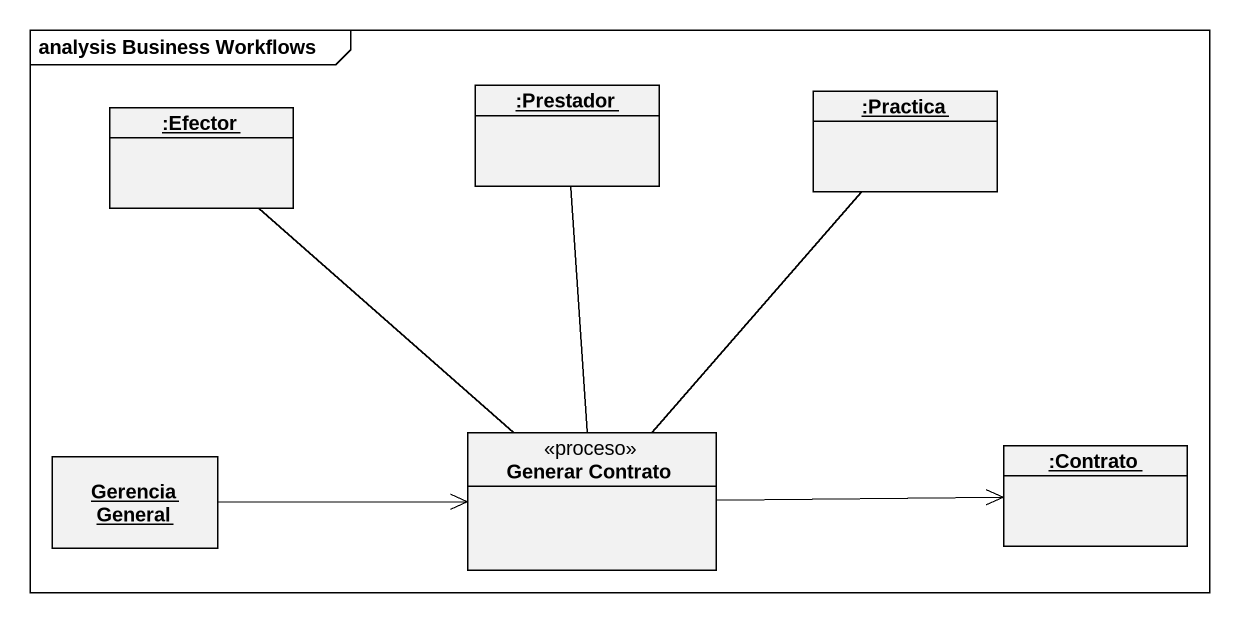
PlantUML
@startuml
mainframe analysis Business Workflows
hide circle
hide empty members
object ":Efector" as Efector
object ":Prestador" as Prestador
object ":Practica" as Practica
object "Gerencia General" as Gerencia_General
class "Generar Contrato" as Generar_Contrato <<proceso>>
object ":Contrato" as Contrato
Efector -- Generar_Contrato
Prestador -- Generar_Contrato
Practica -- Generar_Contrato
Gerencia_General -right-> Generar_Contrato
Generar_Contrato -right-> Contrato
@enduml
